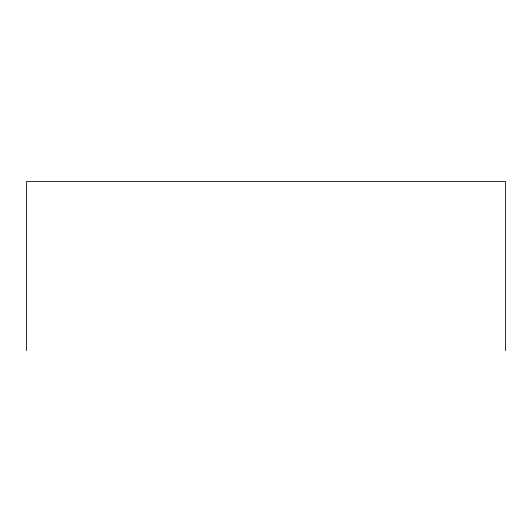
<?xml version="1.0" encoding="UTF-8"?>
<svg xmlns="http://www.w3.org/2000/svg" width="532" height="532" viewBox="0 0 532 532"><rect width="100%" height="100%" fill="white"/><g stroke="black" fill="none" stroke-linecap="round" stroke-linejoin="round"><path stroke-width="0.8" d="M505.4 350.595L505.4 181.405L26.6 181.405L26.6 350.595"/></g></svg>
